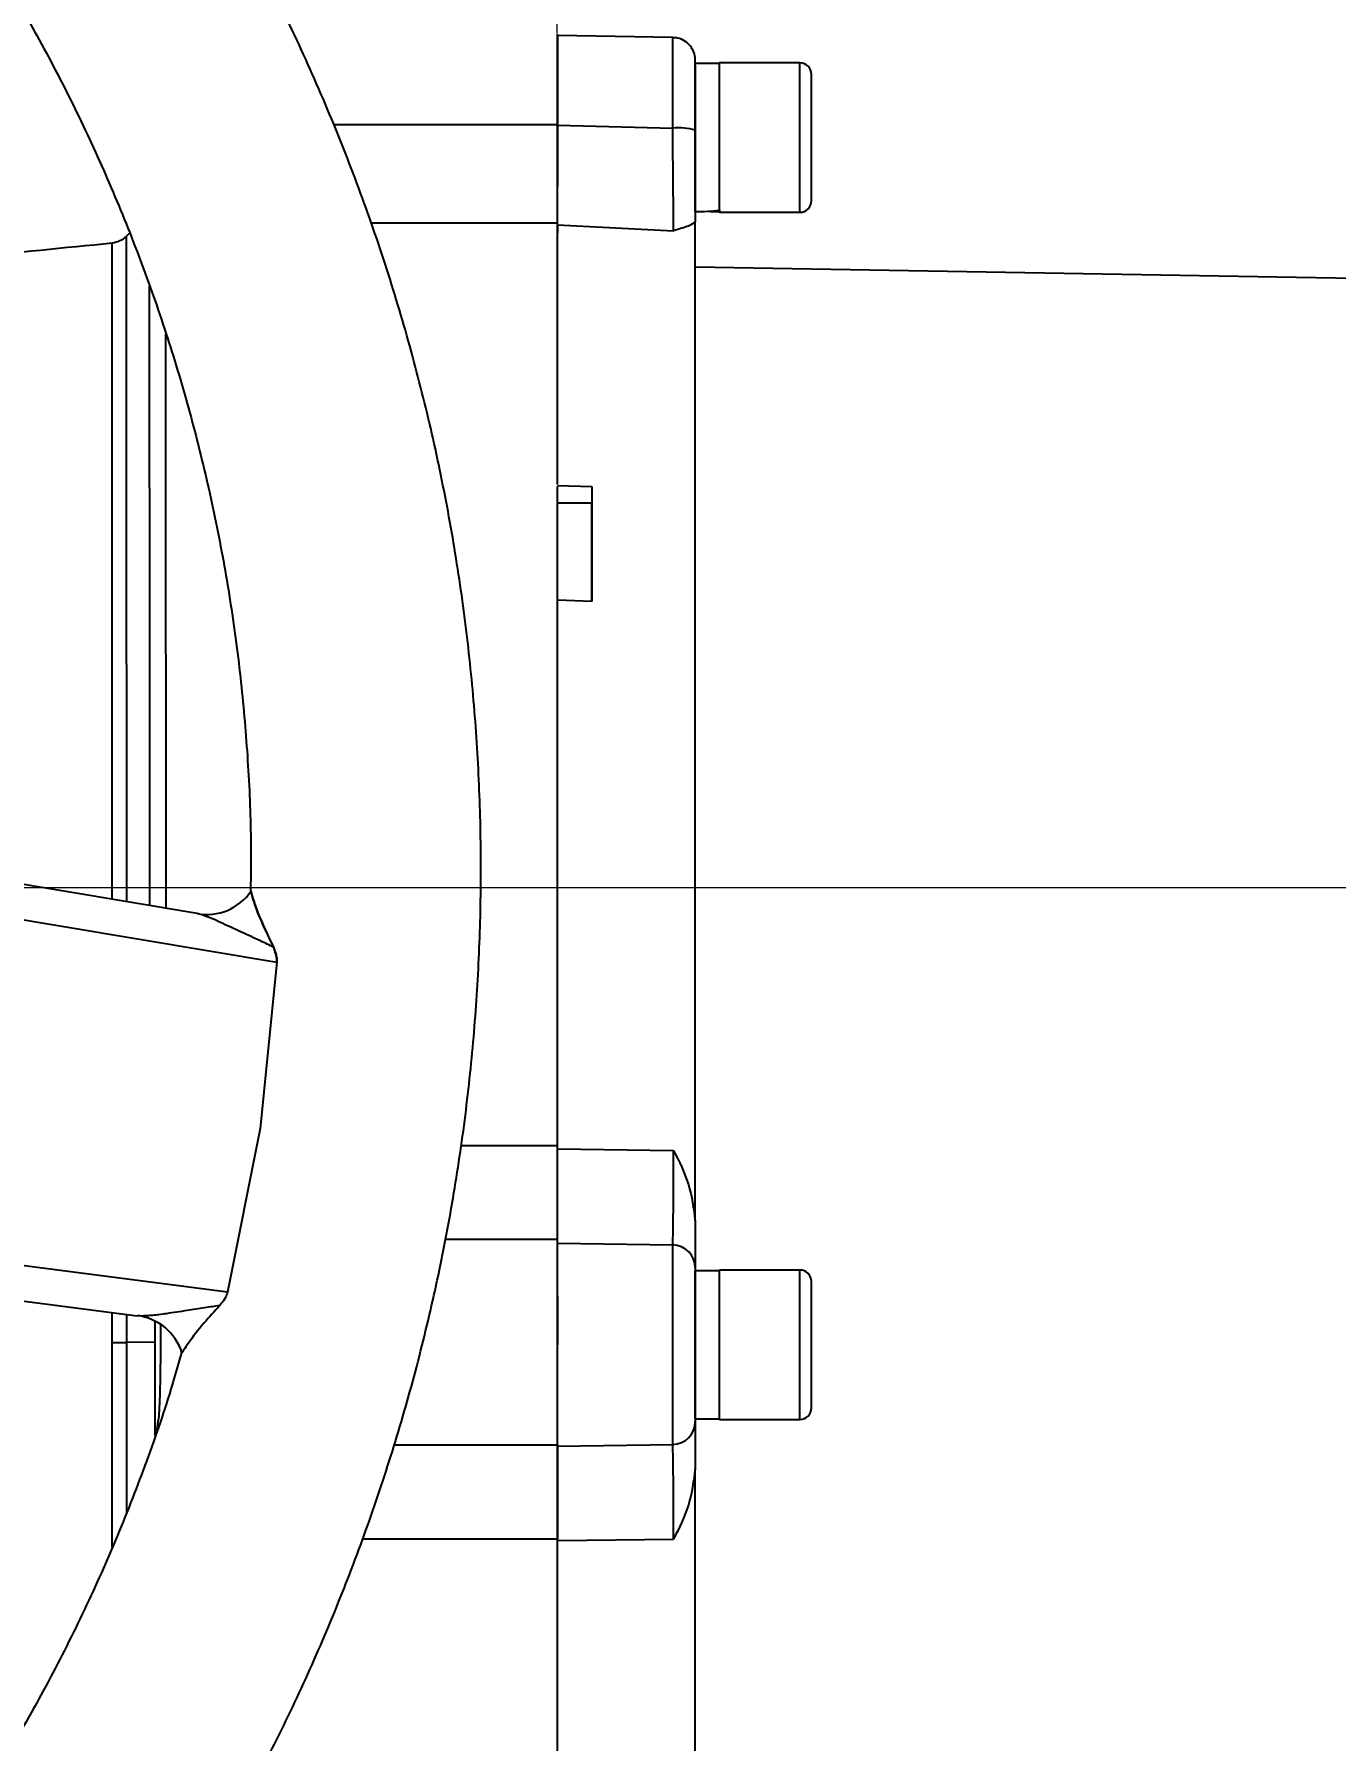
# Model space of a CAD drawing. Header units: millimetres. Extents: x 2016 to 4452, y 736 to 2459.
# Drawn here: x 3127.5 to 3240.8, y 1098.3 to 1246.8 of the extents above; entities that cross this region are included whole.
import ezdxf

# ---------------------------------------------------------------- set-up
doc = ezdxf.new("R2010")
doc.units = ezdxf.units.MM
doc.layers.add('AM_5', color=3, linetype='Continuous', lineweight=25)
doc.styles.add('SLDTEXTSTYLE1', font='txt.shx', dxfattribs={"width": 0.7, "bigfont": 'gbcbig.shx'})
doc.dimstyles.new('SLDDIMSTYLE12$0', dxfattribs={"dimtxt": 12, "dimasz": 10, "dimexe": 0, "dimexo": 0.0625, "dimgap": 0.875, "dimtad": 1, "dimdec": 1, "dimlfac": 1.8, "dimrnd": 1e-09, "dimzin": 12, "dimdsep": 46, "dimtxsty": 'SLDTEXTSTYLE1', "dimcen": 0.09, "dimdle": 8.16, "dimclrd": 3, "dimclre": 3, "dimadec": 0, "dimazin": 3, "dimtfac": 1, "dimtdec": 1, "dimtofl": 0, "dimtmove": 0, "dimatfit": 3, "dimfxl": 0, "dimfrac": 2, "dimtolj": 1, "dimlwd": 5, "dimlwe": 5, "dimarcsym": 0})
doc.dimstyles.new('SLDDIMSTYLE12$3', dxfattribs={"dimtxt": 12, "dimasz": 10, "dimexe": 0, "dimexo": 0.0625, "dimgap": 0.875, "dimtad": 1, "dimdec": 1, "dimlfac": 1.8, "dimrnd": 1e-09, "dimzin": 12, "dimdsep": 46, "dimtxsty": 'SLDTEXTSTYLE1', "dimcen": 0.09, "dimdle": 8.16, "dimclrd": 3, "dimclre": 3, "dimadec": 0, "dimazin": 3, "dimtfac": 1, "dimtdec": 1, "dimtofl": 0, "dimtmove": 0, "dimatfit": 3, "dimfxl": 0, "dimfrac": 2, "dimtolj": 1, "dimlwd": 5, "dimlwe": 5, "dimarcsym": 0})

# ---------------------------------------------------------------- blocks, each defined once
blk = doc.blocks.new('*D74')
at = {"layer": 'AM_5', "color": 3, "lineweight": 5, "transparency": 16777216}
blk.add_line((2995.83, 1173.04), (2995.83, 1356.14), dxfattribs=at)
at = {"layer": 'AM_5', "color": 3, "linetype": 'Continuous', "lineweight": 5, "transparency": 16777216}
for p, q in [((3005.83, 1356.14), (3163.07, 1356.14)), ((3173.07, 1246.84), (3173.07, 1356.14))]:
    blk.add_line(p, q, dxfattribs=at)
at = {"layer": 'AM_5', "color": 3, "transparency": 16777216}
for points in [[(3005.83, 1357.8), (3005.83, 1354.47), (2995.83, 1356.14)], [(3163.07, 1357.8), (3163.07, 1354.47), (3173.07, 1356.14)]]:
    blk.add_solid(points, dxfattribs=at)
at = {"layer": 'Defpoints', "color": 0, "transparency": 16777216}
for p in [(3173.07, 1356.14), (3173.07, 1246.77), (2995.83, 1172.98)]:
    blk.add_point(p, dxfattribs=at)
at = {"layer": 'AM_5', "color": 0, "transparency": 16777216, "insert": (3084.45, 1363.01), "char_height": 12, "attachment_point": 5, "style": 'SLDTEXTSTYLE1'}
blk.add_mtext('\\A1;178', dxfattribs=at)
blk = doc.blocks.new('*D75')
at = {"layer": 'AM_5', "color": 3, "lineweight": 5, "transparency": 16777216}
blk.add_line((3173.07, 1246.84), (3173.07, 1355.46), dxfattribs=at)
at = {"layer": 'AM_5', "color": 3, "linetype": 'Continuous', "lineweight": 5, "transparency": 16777216}
for p, q in [((3183.07, 1355.46), (3335.07, 1355.46)), ((3345.07, 1165.11), (3345.07, 1355.46))]:
    blk.add_line(p, q, dxfattribs=at)
at = {"layer": 'AM_5', "color": 3, "transparency": 16777216}
for points in [[(3183.07, 1357.12), (3183.07, 1353.79), (3173.07, 1355.46)], [(3335.07, 1357.12), (3335.07, 1353.79), (3345.07, 1355.46)]]:
    blk.add_solid(points, dxfattribs=at)
at = {"layer": 'Defpoints', "color": 0, "transparency": 16777216}
for p in [(3345.07, 1355.46), (3173.07, 1246.77), (3345.07, 1165.05)]:
    blk.add_point(p, dxfattribs=at)
at = {"layer": 'AM_5', "color": 0, "transparency": 16777216, "insert": (3259.07, 1362.33), "char_height": 12, "attachment_point": 5, "style": 'SLDTEXTSTYLE1'}
blk.add_mtext('\\A1;172', dxfattribs=at)
blk = doc.blocks.new('*D63')
at = {"layer": 'AM_5', "color": 3, "lineweight": 5, "transparency": 16777216}
blk.add_line((3289.05, 1289.98), (3320.29, 1289.98), dxfattribs=at)
at = {"layer": 'AM_5', "color": 3, "linetype": 'Continuous', "lineweight": 5, "transparency": 16777216}
for p, q in [((3320.29, 1279.98), (3320.29, 1182.54)), ((2995.91, 1172.54), (3320.29, 1172.54))]:
    blk.add_line(p, q, dxfattribs=at)
at = {"layer": 'AM_5', "color": 3, "transparency": 16777216}
for points in [[(3318.63, 1279.98), (3321.96, 1279.98), (3320.29, 1289.98)], [(3318.63, 1182.54), (3321.96, 1182.54), (3320.29, 1172.54)]]:
    blk.add_solid(points, dxfattribs=at)
at = {"layer": 'Defpoints', "color": 0, "transparency": 16777216}
for p in [(3288.98, 1289.98), (2995.85, 1172.54), (3320.29, 1172.54)]:
    blk.add_point(p, dxfattribs=at)
at = {"layer": 'AM_5', "color": 0, "transparency": 16777216, "insert": (3313.42, 1231.26), "char_height": 12, "attachment_point": 5, "rotation": 90, "style": 'SLDTEXTSTYLE1'}
blk.add_mtext('\\A1;115', dxfattribs=at)
blk = doc.blocks.new('*D69')
at = {"layer": 'AM_5', "color": 3, "linetype": 'Continuous', "lineweight": 5, "transparency": 16777216}
blk.add_line((3142.27, 1341.24), (3116.46, 1309.19), dxfattribs=at)
at = {"layer": 'AM_5', "color": 3, "lineweight": 5, "transparency": 16777216}
for p, q in [((3063.05, 1242.99), (3063.23, 1242.99)), ((3063.14, 1242.9), (3063.14, 1243.08))]:
    blk.add_line(p, q, dxfattribs=at)
at = {"layer": 'AM_5', "color": 3, "transparency": 16777216}
blk.add_solid([(3115.16, 1310.24), (3117.76, 1308.15), (3110.19, 1301.41)], dxfattribs=at)
at = {"layer": 'Defpoints', "color": 0, "transparency": 16777216}
for p in [(3110.19, 1301.41), (3016.1, 1184.58)]:
    blk.add_point(p, dxfattribs=at)
at = {"layer": 'AM_5', "color": 0, "transparency": 16777216, "insert": (3127.14, 1333.43), "char_height": 12, "attachment_point": 5, "rotation": 51.1543, "style": 'SLDTEXTSTYLE1'}
blk.add_mtext('\\A1;%%C420', dxfattribs=at)

msp = doc.modelspace()

# ---------------------------------------------------------------- linework, layer by layer
at = {"color": 7, "linetype": 'Continuous', "lineweight": 25}
for p, q in [((3183.11, 1246.488), (3173.075, 1246.663)), ((3187.175, 1244.213), (3185.075, 1244.213)), ((3194.175, 1244.273), (3187.175, 1244.273)), ((3153.598, 1238.908), (3173.075, 1238.908)), ((3173.075, 1238.844), (3183.11, 1238.594)), ((3185.075, 1231.448), (3185.075, 1233.605)), ((3185.075, 1233.433), (3185.075, 1231.333)), ((3187.175, 1231.273), (3194.175, 1231.273)), ((3135.862, 1229.475), (3135.548, 1229.161)), ((3173.075, 1230.317), (3156.852, 1230.317)), ((3173.075, 1230.193), (3173.075, 1229.458)), ((3173.075, 1230.193), (3183.179, 1229.676)), ((3314.601, 1224.253), (3185.075, 1226.513)), ((3173.075, 1207.522), (3176.075, 1207.411)), ((3176.075, 1207.411), (3176.075, 1205.987)), ((3176.075, 1205.987), (3173.075, 1205.987)), ((3176.075, 1197.416), (3173.075, 1197.527)), ((3141.733, 1170.271), (3116.294, 1174.543)), ((3115.014, 1171.66), (3148.666, 1166.047)), ((3146.373, 1172.219), (3146.373, 1172.217)), ((3146.409, 1172.217), (3146.409, 1172.216)), ((3148.666, 1166.047), (3147.206, 1151.593)), ((3147.205, 1151.591), (3144.378, 1137.338)), ((3147.206, 1151.593), (3147.205, 1151.591)), ((3164.676, 1150.105), (3173.075, 1150.105)), ((3173.075, 1149.801), (3183.18, 1149.682)), ((3144.378, 1137.338), (3110.546, 1141.74)), ((3173.075, 1141.93), (3163.312, 1141.93)), ((3173.075, 1141.599), (3183.11, 1141.45)), ((3187.175, 1139.213), (3185.075, 1139.213)), ((3194.175, 1139.273), (3187.175, 1139.273)), ((3187.175, 1139.273), (3187.175, 1139.213)), ((3110.925, 1138.598), (3136.509, 1135.298)), ((3134.347, 1132.978), (3134.347, 1135.577)), ((3135.571, 1135.419), (3135.571, 1132.979)), ((3138.075, 1132.984), (3138.075, 1134.783)), ((3138.075, 1132.984), (3138.075, 1134.783)), ((3138.075, 1132.984), (3135.571, 1132.979)), ((3138.075, 1124.875), (3138.075, 1132.984)), ((3173.075, 1128.523), (3173.075, 1128.773)), ((3185.075, 1126.333), (3187.175, 1126.333)), ((3187.175, 1126.273), (3194.175, 1126.273)), ((3158.864, 1124.069), (3173.075, 1124.069)), ((3173.075, 1123.947), (3183.11, 1124.096)), ((3173.075, 1115.858), (3156.096, 1115.858)), ((3173.075, 1115.745), (3183.18, 1115.864))]:
    msp.add_line(p, q, dxfattribs=at)
at = {"color": 7, "linetype": 'Continuous', "lineweight": 25, "flags": 128}
for points in [[(3183.11, 1238.594), (3183.11, 1240.392), (3183.11, 1242.074), (3183.11, 1243.566), (3183.11, 1244.801), (3183.11, 1245.724), (3183.11, 1246.295), (3183.11, 1246.488)], [(3185.075, 1231.333), (3185.075, 1231.509), (3185.075, 1232.027), (3185.075, 1232.86), (3185.075, 1233.961), (3185.075, 1235.271), (3185.075, 1236.718), (3185.075, 1238.222), (3185.075, 1239.702), (3185.075, 1241.076), (3185.075, 1242.269), (3185.075, 1243.217), (3185.075, 1243.867), (3185.075, 1244.184), (3185.075, 1244.213)], [(3187.175, 1231.448), (3187.175, 1231.371), (3187.175, 1231.284), (3187.175, 1231.546), (3187.175, 1232.143), (3187.175, 1233.045), (3187.175, 1234.201), (3187.175, 1235.549), (3187.175, 1237.018), (3187.175, 1238.527), (3187.175, 1239.996), (3187.175, 1241.344), (3187.175, 1242.5), (3187.175, 1243.402), (3187.175, 1243.999), (3187.175, 1244.262), (3187.175, 1244.213)], [(3187.175, 1231.448), (3187.175, 1231.902), (3187.175, 1232.678), (3187.175, 1233.732), (3187.175, 1235.007), (3187.175, 1236.433), (3187.175, 1237.933), (3187.175, 1239.423), (3187.175, 1240.824), (3187.175, 1242.058), (3187.175, 1243.057), (3187.175, 1243.767), (3187.175, 1244.15), (3187.175, 1244.213)], [(3194.175, 1231.273), (3194.175, 1231.284), (3194.175, 1231.546), (3194.175, 1232.143), (3194.175, 1233.045), (3194.175, 1234.201), (3194.175, 1235.549), (3194.175, 1237.018), (3194.175, 1238.527), (3194.175, 1239.996), (3194.175, 1241.344), (3194.175, 1242.5), (3194.175, 1243.402), (3194.175, 1243.999), (3194.175, 1244.262), (3194.175, 1244.273)], [(3185.075, 1238.406), (3185.075, 1238.393), (3185.075, 1237.157), (3185.075, 1235.972), (3185.075, 1234.932), (3185.075, 1234.122), (3185.075, 1233.609), (3185.075, 1233.433)], [(3185.075, 1233.773), (3185.075, 1233.732), (3185.075, 1232.678), (3185.075, 1231.902), (3185.075, 1231.448)], [(3183.11, 1124.096), (3183.11, 1124.461), (3183.11, 1125.193), (3183.11, 1126.262), (3183.11, 1127.619), (3183.11, 1129.204), (3183.11, 1130.948), (3183.11, 1132.773), (3183.11, 1134.598), (3183.11, 1136.342), (3183.11, 1137.927), (3183.11, 1139.284), (3183.11, 1140.353), (3183.11, 1141.085), (3183.11, 1141.45)], [(3185.075, 1126.333), (3185.075, 1126.348), (3185.075, 1126.628), (3185.075, 1127.244), (3185.075, 1128.163), (3185.075, 1129.333), (3185.075, 1130.691), (3185.075, 1132.164), (3185.075, 1133.669), (3185.075, 1135.126), (3185.075, 1136.454), (3185.075, 1137.58), (3185.075, 1138.444), (3185.075, 1138.997), (3185.075, 1139.211), (3185.075, 1139.213)], [(3187.175, 1126.333), (3187.175, 1126.317), (3187.175, 1126.317), (3187.175, 1126.665), (3187.175, 1127.342), (3187.175, 1128.312), (3187.175, 1129.523), (3187.175, 1130.908), (3187.175, 1132.395), (3187.175, 1133.901), (3187.175, 1135.347), (3187.175, 1136.654), (3187.175, 1137.752), (3187.175, 1138.581), (3187.175, 1139.097), (3187.175, 1139.273), (3187.175, 1139.273)], [(3194.175, 1126.273), (3194.175, 1126.317), (3194.175, 1126.665), (3194.175, 1127.342), (3194.175, 1128.312), (3194.175, 1129.523), (3194.175, 1130.908), (3194.175, 1132.395), (3194.175, 1133.901), (3194.175, 1135.347), (3194.175, 1136.654), (3194.175, 1137.752), (3194.175, 1138.581), (3194.175, 1139.097), (3194.175, 1139.273)], [(3187.175, 1126.436), (3187.175, 1126.548), (3187.175, 1127.101), (3187.175, 1127.965), (3187.175, 1129.092), (3187.175, 1130.419), (3187.175, 1131.876), (3187.175, 1133.381), (3187.175, 1134.854), (3187.175, 1136.212), (3187.175, 1137.383), (3187.175, 1138.301), (3187.175, 1138.565)]]:
    msp.add_lwpolyline(points, dxfattribs=at)
at = {"color": 7, "linetype": 'Continuous', "lineweight": 25}
for centre, radius, start, end in [((3194.175, 1243.273), 1, 360, 90), ((3183.591, 1233.265), 5.35, 73.89602, 95.15846), ((3194.175, 1232.273), 1, 270, 360), ((3142.564, 1174.864), 4.669, 259.74027, 325.43734), ((3183.08, 1139.454), 1.995, 0.12481, 89.13021), ((3194.175, 1138.273), 1, 360, 90), ((3135.962, 1130.662), 4.668, 17.58427, 83.2716), ((3134.288, 1797.032), 664.054, 270.005021, 270.110676), ((3194.175, 1127.273), 1, 270, 360), ((3183.08, 1126.092), 1.995, 270.86979, 359.87519)]:
    msp.add_arc(centre, radius, start, end, dxfattribs=at)
for centre, major_axis, ratio, start_param, end_param in [((3185.075, 1237.773), (11.154, 0), 0.5773485, 4.712389, 4.9017857), ((3187.175, 1237.773), (11.154, 0), 0.5773485, 4.6181166, 4.712389), ((3138.075, 1132.773), (0, 98.916), 0.0000054, 4.6323855, 4.7145267)]:
    msp.add_ellipse(centre, major_axis=major_axis, ratio=ratio, start_param=start_param, end_param=end_param, dxfattribs=at)
for points, knots in [([(2995.642, 1003.807), (2998.202, 1003.832), (3001.783, 1003.867), (3007.052, 1004.146), (3011.516, 1004.481), (3016.832, 1005.047), (3022.401, 1005.82), (3028.215, 1006.83), (3034.186, 1008.086), (3040.262, 1009.597), (3046.4, 1011.368), (3052.565, 1013.402), (3058.729, 1015.701), (3064.866, 1018.267), (3070.954, 1021.097), (3076.973, 1024.191), (3082.906, 1027.545), (3088.735, 1031.158), (3094.445, 1035.023), (3100.021, 1039.137), (3105.448, 1043.494), (3110.714, 1048.089), (3115.805, 1052.913), (3120.71, 1057.961), (3125.417, 1063.224), (3129.914, 1068.694), (3134.193, 1074.362), (3138.241, 1080.219), (3142.051, 1086.256), (3145.613, 1092.462), (3148.918, 1098.826), (3151.959, 1105.339), (3154.728, 1111.988), (3157.218, 1118.762), (3159.424, 1125.65), (3161.338, 1132.639), (3162.957, 1139.717), (3164.275, 1146.87), (3165.288, 1154.087), (3165.992, 1161.354), (3166.385, 1168.659), (3166.464, 1175.986), (3166.227, 1183.325), (3165.673, 1190.659), (3164.8, 1197.977), (3163.61, 1205.264), (3162.102, 1212.507), (3160.277, 1219.691), (3158.136, 1226.804), (3155.683, 1233.831), (3152.918, 1240.76), (3149.845, 1247.576), (3146.468, 1254.267), (3142.79, 1260.819), (3138.817, 1267.219), (3134.552, 1273.454), (3130.001, 1279.512), (3125.169, 1285.381), (3120.061, 1291.047), (3114.685, 1296.5), (3109.238, 1301.547), (3103.765, 1306.199), (3098.307, 1310.469), (3092.682, 1314.511), (3086.9, 1318.32), (3080.973, 1321.888), (3074.91, 1325.21), (3068.724, 1328.28), (3062.428, 1331.094), (3056.034, 1333.645), (3049.559, 1335.932), (3043.021, 1337.948), (3036.446, 1339.69), (3029.874, 1341.155), (3023.38, 1342.337), (3017.09, 1343.234), (3011.567, 1343.817), (3006.684, 1344.185), (3001.86, 1344.425), (2995.885, 1344.542), (2990.368, 1344.431), (2985.099, 1344.16), (2980.635, 1343.822), (2975.319, 1343.257), (2969.75, 1342.484), (2963.936, 1341.474), (2957.965, 1340.218), (2951.889, 1338.707), (2945.751, 1336.936), (2939.586, 1334.902), (2933.422, 1332.603), (2927.285, 1330.037), (2921.197, 1327.207), (2915.178, 1324.113), (2909.245, 1320.759), (2903.416, 1317.146), (2897.706, 1313.281), (2892.131, 1309.167), (2886.703, 1304.81), (2881.438, 1300.215), (2876.346, 1295.391), (2871.441, 1290.343), (2866.735, 1285.08), (2862.237, 1279.61), (2857.959, 1273.942), (2853.91, 1268.085), (2850.1, 1262.048), (2846.538, 1255.842), (2843.234, 1249.478), (2840.191, 1242.966), (2837.429, 1236.314), (2835.092, 1230.032), (2833.813, 1225.927), (2833.25, 1224.118)], [0, 0, 0, 0, 0.01020738, 0.01427401, 0.02103699, 0.02805607, 0.03558666, 0.0434511, 0.05157826, 0.05991132, 0.06840986, 0.07704394, 0.08579098, 0.09463359, 0.10355821, 0.11255405, 0.12161242, 0.13072624, 0.1398897, 0.14909794, 0.15834689, 0.16763314, 0.17695375, 0.18630622, 0.19568842, 0.20509849, 0.21453484, 0.22399606, 0.23348097, 0.24298851, 0.25251779, 0.26206801, 0.27163852, 0.28122873, 0.29083816, 0.30046642, 0.31011319, 0.31977821, 0.32946132, 0.33916239, 0.34888138, 0.35861831, 0.36837328, 0.37814642, 0.38793798, 0.39774825, 0.40757761, 0.41742653, 0.42729557, 0.4371854, 0.4470968, 0.45703069, 0.46698816, 0.47697044, 0.48697902, 0.49701559, 0.50708218, 0.51718117, 0.52731537, 0.53748817, 0.54770366, 0.5569145, 0.56612256, 0.57532659, 0.5845258, 0.59371913, 0.60290519, 0.61208206, 0.62124705, 0.63039624, 0.63952364, 0.64861966, 0.65766788, 0.66663751, 0.67546331, 0.68397889, 0.69196332, 0.69760555, 0.70350123, 0.71121989, 0.72142727, 0.72549391, 0.73225688, 0.73927596, 0.74680655, 0.754671, 0.76279816, 0.77113122, 0.77962976, 0.78826384, 0.79701087, 0.80585349, 0.81477811, 0.82377394, 0.83283231, 0.84194614, 0.85110959, 0.86031783, 0.86956679, 0.87885303, 0.88817364, 0.89752611, 0.90690831, 0.91631839, 0.92575473, 0.93521596, 0.94470086, 0.95420841, 0.96373768, 0.97328791, 0.98285841, 0.99244862, 1, 1, 1, 1]), ([(2996.458, 1324.497), (2998.859, 1324.459), (3002.217, 1324.407), (3007.16, 1324.103), (3011.35, 1323.746), (3016.337, 1323.155), (3021.558, 1322.355), (3027.004, 1321.318), (3032.592, 1320.034), (3038.271, 1318.495), (3043.999, 1316.697), (3049.743, 1314.637), (3055.473, 1312.313), (3061.165, 1309.725), (3066.797, 1306.875), (3072.349, 1303.765), (3077.802, 1300.399), (3083.139, 1296.779), (3088.345, 1292.913), (3093.404, 1288.804), (3098.302, 1284.46), (3103.025, 1279.887), (3107.561, 1275.094), (3111.897, 1270.088), (3116.022, 1264.879), (3119.924, 1259.475), (3123.593, 1253.888), (3127.02, 1248.127), (3130.194, 1242.203), (3133.108, 1236.128), (3135.752, 1229.913), (3138.121, 1223.571), (3140.205, 1217.114), (3142, 1210.555), (3143.5, 1203.906), (3144.698, 1197.183), (3145.595, 1190.397), (3146.171, 1183.563), (3146.445, 1177.496), (3146.393, 1173.713), (3146.373, 1172.219)], [0, 0, 0, 0, 0.0302952, 0.0423856, 0.0624901, 0.08336, 0.1057536, 0.1291426, 0.1533151, 0.1781023, 0.2033838, 0.2290707, 0.2550958, 0.2814075, 0.3079654, 0.3347376, 0.3616982, 0.3888263, 0.4161047, 0.4435189, 0.4710571, 0.4987089, 0.526466, 0.5543209, 0.5822674, 0.6103001, 0.6384144, 0.6666062, 0.6948723, 0.7232096, 0.7516156, 0.7800883, 0.8086258, 0.8372268, 0.86589, 0.8946146, 0.9234, 0.9522458, 0.9811519, 1, 1, 1, 1]), ([(3173.075, 1238.908), (3173.075, 1239.971), (3173.075, 1242.097), (3173.075, 1244.665), (3173.075, 1246.434), (3173.075, 1246.658), (3173.075, 1246.769)], [0, 0, 0, 0, 0.2503661, 0.5007322, 0.7510982, 1, 1, 1, 1]), ([(3173.075, 1246.663), (3173.075, 1246.552), (3173.075, 1246.33), (3173.075, 1244.53), (3173.075, 1242.883), (3173.075, 1241.816), (3173.075, 1241.773)], [0, 0, 0, 0, 0.3286314, 0.6572627, 0.9858941, 1, 1, 1, 1]), ([(3185.075, 1244.072), (3185.075, 1244.128), (3185.075, 1244.378), (3185.075, 1244.466), (3185.075, 1244.488), (3185.075, 1244.491), (3185.075, 1244.497), (3185.075, 1244.504), (3185.074, 1244.527), (3185.068, 1244.767), (3184.98, 1245.198), (3184.665, 1245.755), (3184.186, 1246.191), (3183.635, 1246.459), (3183.259, 1246.457), (3183.116, 1246.456)], [0, 0, 0, 0, 0.0799652, 0.3519428, 0.420096, 0.4244444, 0.4252673, 0.4262442, 0.4288884, 0.4379541, 0.5614142, 0.669529, 0.7910614, 0.920557, 1, 1, 1, 1]), ([(3185.075, 1244.072), (3185.075, 1244.061), (3185.075, 1243.908), (3185.075, 1242.794), (3185.075, 1240.863), (3185.075, 1239.224), (3185.075, 1238.405)], [0, 0, 0, 0, 0.0255227, 0.3503484, 0.6751742, 1, 1, 1, 1]), ([(3195.175, 1237.773), (3195.175, 1238.464), (3195.175, 1239.529), (3195.175, 1240.809), (3195.175, 1241.69), (3195.175, 1242.4), (3195.175, 1243.086), (3195.175, 1243.199), (3195.175, 1243.273)], [0, 0, 0, 0, 0.2394568, 0.3683607, 0.5, 0.6316393, 0.7605432, 1, 1, 1, 1]), ([(3173.075, 1230.193), (3173.075, 1230.474), (3173.075, 1231.035), (3173.075, 1233.054), (3173.075, 1235.703), (3173.075, 1237.796), (3173.075, 1238.844)], [0, 0, 0, 0, 0.2500466, 0.4994486, 0.7493959, 1, 1, 1, 1]), ([(3183.179, 1229.676), (3183.179, 1229.951), (3183.178, 1230.321), (3183.172, 1231.276), (3183.168, 1231.955), (3183.163, 1232.77), (3183.153, 1233.788), (3183.14, 1235.1), (3183.127, 1236.729), (3183.115, 1237.953), (3183.11, 1238.594)], [0, 0, 0, 0, 0.2442896, 0.3290361, 0.4144899, 0.500125, 0.5979924, 0.7157703, 0.8510724, 1, 1, 1, 1]), ([(3185.075, 1238.405), (3185.075, 1237.646), (3185.075, 1236.131), (3185.075, 1234.002), (3185.075, 1232.045), (3185.075, 1230.981), (3185.075, 1230.447)], [0, 0, 0, 0, 0.2507669, 0.5000113, 0.749245, 1, 1, 1, 1]), ([(3173.075, 1237.773), (3173.075, 1237.217), (3173.075, 1236.105), (3173.075, 1234.686), (3173.075, 1233.757), (3173.075, 1233.395), (3173.075, 1233.658), (3173.075, 1233.773)], [0, 0, 0, 0, 0.2095815, 0.4191631, 0.6287446, 0.8383262, 1, 1, 1, 1]), ([(3195.175, 1232.273), (3195.175, 1232.346), (3195.175, 1232.459), (3195.175, 1233.145), (3195.175, 1233.855), (3195.175, 1234.736), (3195.175, 1236.016), (3195.175, 1237.081), (3195.175, 1237.773)], [0, 0, 0, 0, 0.2394568, 0.3683607, 0.5, 0.6316393, 0.7605432, 1, 1, 1, 1]), ([(3135.562, 1229.101), (3135.562, 1229.124), (3135.562, 1229.266), (3135.563, 1228.607), (3135.564, 1227.065), (3135.565, 1224.486), (3135.565, 1220.983), (3135.566, 1216.548), (3135.567, 1211.217), (3135.568, 1205.031), (3135.569, 1198.038), (3135.569, 1190.311), (3135.57, 1181.875), (3135.57, 1175.485), (3135.57, 1171.82), (3135.57, 1171.305)], [0, 0, 0, 0, 0.016394, 0.101859, 0.1878451, 0.2743525, 0.3613811, 0.4489308, 0.5370018, 0.6255939, 0.7147072, 0.8043418, 0.8944974, 0.9851743, 1, 1, 1, 1]), ([(3173.075, 1207.604), (3173.075, 1208.301), (3173.075, 1211.272), (3173.075, 1215.723), (3173.075, 1220.865), (3173.075, 1225.018), (3173.075, 1228.301), (3173.075, 1229.645), (3173.075, 1230.317)], [0, 0, 0, 0, 0.0577205, 0.2461764, 0.4346323, 0.6230882, 0.8115441, 1, 1, 1, 1]), ([(3173.075, 1222.255), (3173.075, 1223.404), (3173.075, 1225.753), (3173.075, 1228.42), (3173.075, 1229.602), (3173.075, 1230.193)], [0, 0, 0, 0, 0.3234517, 0.6617258, 1, 1, 1, 1]), ([(3185.075, 1230.447), (3184.929, 1230.327), (3184.636, 1230.085), (3183.667, 1229.813), (3183.179, 1229.676)], [0, 0, 0, 0, 0.4975573, 1, 1, 1, 1]), ([(3134.337, 1228.579), (3130.182, 1228.175), (3122.813, 1227.46), (3115.471, 1226.503), (3112.268, 1226.085)], [0, 0, 0, 0, 0.5637924, 1, 1, 1, 1]), ([(3135.569, 1229.181), (3135.388, 1229.029), (3135.026, 1228.724), (3134.561, 1228.638), (3134.328, 1228.596)], [0, 0, 0, 0, 0.5000001, 1, 1, 1, 1]), ([(3134.346, 1171.511), (3134.346, 1173.457), (3134.345, 1178.327), (3134.345, 1183.68), (3134.345, 1187.85), (3134.345, 1190.095), (3134.344, 1192.301), (3134.344, 1194.465), (3134.344, 1196.583), (3134.344, 1198.655), (3134.343, 1201.62), (3134.343, 1205.51), (3134.342, 1210.213), (3134.341, 1214.831), (3134.34, 1218.635), (3134.34, 1221.657), (3134.339, 1223.984), (3134.338, 1225.94), (3134.338, 1227.426), (3134.337, 1228.412), (3134.337, 1228.529), (3134.336, 1228.588)], [0, 0, 0, 0, 0.0577112, 0.1444095, 0.1693942, 0.1944696, 0.2196359, 0.2448929, 0.2702408, 0.2956794, 0.3212087, 0.3825805, 0.4507211, 0.5256294, 0.607304, 0.6655257, 0.7267557, 0.7909939, 0.8582398, 0.9284932, 1, 1, 1, 1]), ([(3137.612, 1170.963), (3137.611, 1172.706), (3137.611, 1176.876), (3137.609, 1183.195), (3137.608, 1189.692), (3137.606, 1194.208), (3137.605, 1196.938), (3137.604, 1198.223), (3137.604, 1199.447), (3137.603, 1200.611), (3137.603, 1201.718), (3137.601, 1204.837), (3137.598, 1209.694), (3137.594, 1215.671), (3137.596, 1220.332), (3137.586, 1223.322), (3137.586, 1224.531), (3137.586, 1224.858)], [0, 0, 0, 0, 0.0708686, 0.1695597, 0.2704087, 0.3610308, 0.383079, 0.4044252, 0.4250694, 0.4450117, 0.4642519, 0.4827902, 0.6102084, 0.7376719, 0.865182, 0.9635673, 1, 1, 1, 1]), ([(3139.026, 1170.725), (3139.026, 1171.952), (3139.025, 1176.033), (3139.024, 1182.717), (3139.021, 1190.767), (3139.019, 1198.52), (3139.016, 1205.87), (3139.012, 1212.605), (3139.009, 1217.546), (3139.007, 1219.931), (3139.007, 1220.661)], [0, 0, 0, 0, 0.0570997, 0.1899714, 0.32791, 0.4709149, 0.6189859, 0.7721223, 0.9303237, 1, 1, 1, 1]), ([(3173.075, 1150.105), (3173.075, 1153.399), (3173.075, 1159.988), (3173.075, 1169.54), (3173.075, 1178.722), (3173.075, 1187.431), (3173.075, 1195.544), (3173.075, 1202.281), (3173.075, 1205.96), (3173.075, 1207.435)], [0, 0, 0, 0, 0.149957, 0.2999139, 0.4498709, 0.5998278, 0.7497848, 0.8997417, 1, 1, 1, 1]), ([(3176.075, 1197.416), (3176.075, 1198.687), (3176.075, 1201.71), (3176.075, 1204.418), (3176.075, 1205.987)], [0, 0, 0, 0, 0.4203629, 1, 1, 1, 1]), ([(3146.409, 1172.217), (3146.417, 1172.182), (3146.435, 1172.104), (3146.621, 1171.453), (3147.139, 1169.939), (3147.881, 1168.382), (3148.378, 1167.341)], [0, 0, 0, 0, 0.1105283, 0.2490059, 0.4974103, 1, 1, 1, 1]), ([(3148.401, 1167.34), (3147.894, 1168.382), (3147.136, 1169.939), (3146.629, 1171.43), (3146.439, 1172.086), (3146.419, 1172.173), (3146.409, 1172.217)], [0, 0, 0, 0, 0.5024672, 0.7509757, 0.8756525, 1, 1, 1, 1]), ([(3148.401, 1167.339), (3148.013, 1167.529), (3147.086, 1167.983), (3145.639, 1168.621), (3144.073, 1169.355), (3142.689, 1170.014), (3142.012, 1170.196), (3141.733, 1170.271)], [0, 0, 0, 0, 0.1543805, 0.3689656, 0.5771659, 0.8257398, 1, 1, 1, 1]), ([(3148.378, 1167.341), (3148.388, 1167.312), (3148.452, 1167.122), (3148.567, 1166.83), (3148.664, 1166.418), (3148.666, 1166.167), (3148.666, 1166.047)], [0, 0, 0, 0, 0.0709429, 0.4685237, 0.7475032, 1, 1, 1, 1]), ([(3148.666, 1166.047), (3148.666, 1166.166), (3148.665, 1166.417), (3148.555, 1166.859), (3148.46, 1167.155), (3148.401, 1167.339)], [0, 0, 0, 0, 0.2505518, 0.5313012, 1, 1, 1, 1]), ([(3173.075, 1141.599), (3173.075, 1141.825), (3173.075, 1142.277), (3173.075, 1144.156), (3173.075, 1146.701), (3173.075, 1148.767), (3173.075, 1149.801)], [0, 0, 0, 0, 0.2500652, 0.4994456, 0.7493864, 1, 1, 1, 1]), ([(3183.11, 1141.45), (3183.116, 1141.546), (3183.127, 1141.731), (3183.139, 1142.332), (3183.15, 1142.948), (3183.157, 1143.49), (3183.169, 1144.585), (3183.177, 1146.543), (3183.179, 1148.65), (3183.18, 1149.682)], [0, 0, 0, 0, 0.1490589, 0.284486, 0.365253, 0.4374072, 0.5004523, 0.7554674, 1, 1, 1, 1]), ([(3183.18, 1149.682), (3183.667, 1148.71), (3184.637, 1146.777), (3184.93, 1144.63), (3185.075, 1143.562)], [0, 0, 0, 0, 0.50244267, 1, 1, 1, 1]), ([(3185.075, 1143.562), (3185.075, 1143.01), (3185.075, 1141.908), (3185.075, 1140.689), (3185.075, 1139.802), (3185.075, 1139.573), (3185.075, 1139.459)], [0, 0, 0, 0, 0.250755, 0.4999887, 0.7492331, 1, 1, 1, 1]), ([(3173.075, 1128.601), (3173.075, 1129.001), (3173.075, 1130.305), (3173.075, 1133.037), (3173.075, 1136.268), (3173.075, 1139.087), (3173.075, 1141.192), (3173.075, 1141.684), (3173.075, 1141.93)], [0, 0, 0, 0, 0.08145643, 0.26516514, 0.44887386, 0.63258257, 0.81629129, 1, 1, 1, 1]), ([(3144.378, 1137.338), (3144.325, 1137.182), (3144.196, 1136.803), (3143.922, 1136.442), (3143.74, 1136.24), (3143.693, 1136.188)], [0, 0, 0, 0, 0.3410071, 0.8286347, 1, 1, 1, 1]), ([(3195.175, 1127.273), (3195.175, 1127.346), (3195.175, 1127.459), (3195.175, 1128.145), (3195.175, 1128.855), (3195.175, 1129.736), (3195.175, 1131.016), (3195.175, 1132.773), (3195.175, 1134.529), (3195.175, 1135.809), (3195.175, 1136.69), (3195.175, 1137.4), (3195.175, 1138.086), (3195.175, 1138.199), (3195.175, 1138.273)], [0, 0, 0, 0, 0.1197284, 0.1841803, 0.25, 0.3158197, 0.3802716, 0.5, 0.6197284, 0.6841803, 0.75, 0.8158197, 0.8802716, 1, 1, 1, 1]), ([(3143.693, 1136.188), (3143.249, 1136.118), (3142.285, 1135.965), (3140.722, 1135.725), (3139.408, 1135.518), (3138.429, 1135.388), (3137.865, 1135.325), (3137.338, 1135.282), (3136.863, 1135.261), (3136.617, 1135.287), (3136.509, 1135.298)], [0, 0, 0, 0, 0.1610959, 0.3500594, 0.5867226, 0.6799971, 0.7629362, 0.835774, 0.9281692, 1, 1, 1, 1]), ([(3143.693, 1136.188), (3143.229, 1135.678), (3142.178, 1134.522), (3141.127, 1133.165), (3140.567, 1132.335), (3140.424, 1132.092), (3140.411, 1132.069), (3140.412, 1132.072), (3140.412, 1132.072)], [0, 0, 0, 0, 0.296932, 0.6736495, 0.8400755, 0.9606673, 0.9947876, 1, 1, 1, 1]), ([(3173.075, 1136.773), (3173.075, 1136.887), (3173.075, 1137.151), (3173.075, 1136.789), (3173.075, 1135.86), (3173.075, 1134.441), (3173.075, 1133.329), (3173.075, 1132.773)], [0, 0, 0, 0, 0.1621533, 0.371615, 0.5810766, 0.7905383, 1, 1, 1, 1]), ([(3138.528, 1134.495), (3138.532, 1133.943), (3138.541, 1132.549), (3138.521, 1130.189), (3138.472, 1128.098), (3138.402, 1126.591), (3138.35, 1126.243), (3138.322, 1126.054)], [0, 0, 0, 0, 0.1446681, 0.3655212, 0.6066409, 0.7853277, 1, 1, 1, 1]), ([(3134.346, 1115.155), (3134.346, 1118.103), (3134.347, 1124.005), (3134.347, 1129.985), (3134.347, 1132.978)], [0, 0, 0, 0, 0.4994879, 1, 1, 1, 1]), ([(3135.571, 1132.979), (3135.571, 1129.821), (3135.571, 1124.855), (3135.571, 1119.958), (3135.571, 1118.176)], [0, 0, 0, 0, 0.6359822, 1, 1, 1, 1]), ([(3140.372, 1132.08), (3140.071, 1131.018), (3139.135, 1127.713), (3137.228, 1122.262), (3134.67, 1115.734), (3131.785, 1109.322), (3128.6, 1103.034), (3125.112, 1096.886), (3121.327, 1090.89), (3117.251, 1085.061), (3112.888, 1079.412), (3108.244, 1073.956), (3103.325, 1068.707), (3098.316, 1063.851), (3093.261, 1059.379), (3088.203, 1055.281), (3082.974, 1051.407), (3077.587, 1047.765), (3072.051, 1044.362), (3066.378, 1041.204), (3060.581, 1038.297), (3054.673, 1035.646), (3048.67, 1033.257), (3042.587, 1031.134), (3036.448, 1029.282), (3030.281, 1027.704), (3024.136, 1026.405), (3018.128, 1025.393), (3012.561, 1024.682), (3007.715, 1024.236), (3003.245, 1023.959), (2999.34, 1023.821), (2996.741, 1023.811), (2995.693, 1023.807)], [0, 0, 0, 0, 0.0170783, 0.0531439, 0.089298, 0.1255445, 0.1618882, 0.1983346, 0.2348901, 0.2715626, 0.3083611, 0.3452967, 0.3823824, 0.4196345, 0.4532144, 0.4867833, 0.5203362, 0.5538698, 0.5873798, 0.6208602, 0.654303, 0.6876965, 0.7210233, 0.7542563, 0.7873511, 0.8202281, 0.8527303, 0.8844984, 0.9144909, 0.939551, 0.9597807, 0.9837802, 1, 1, 1, 1]), ([(3138.322, 1126.054), (3138.304, 1125.97), (3138.269, 1125.811), (3138.236, 1125.464), (3138.22, 1125.3)], [0, 0, 0, 0, 0.5255504, 1, 1, 1, 1]), ([(3185.075, 1126.087), (3185.075, 1125.973), (3185.075, 1125.744), (3185.075, 1124.857), (3185.075, 1123.638), (3185.075, 1122.536), (3185.075, 1121.984)], [0, 0, 0, 0, 0.2507669, 0.5000113, 0.749245, 1, 1, 1, 1]), ([(3173.075, 1115.745), (3173.075, 1116.777), (3173.075, 1118.839), (3173.075, 1121.383), (3173.075, 1123.265), (3173.075, 1123.72), (3173.075, 1123.947)], [0, 0, 0, 0, 0.2500466, 0.4994486, 0.7493959, 1, 1, 1, 1]), ([(3183.18, 1115.864), (3183.179, 1116.898), (3183.178, 1118.291), (3183.173, 1119.825), (3183.169, 1120.706), (3183.163, 1121.545), (3183.153, 1122.371), (3183.141, 1123.153), (3183.127, 1123.815), (3183.116, 1124), (3183.11, 1124.096)], [0, 0, 0, 0, 0.24428957, 0.32903605, 0.41448985, 0.50012501, 0.59799237, 0.71577027, 0.85107242, 1, 1, 1, 1]), ([(3185.075, 1121.984), (3184.93, 1120.916), (3184.637, 1118.769), (3183.667, 1116.836), (3183.18, 1115.864)], [0, 0, 0, 0, 0.4975573, 1, 1, 1, 1])]:
    msp.add_open_spline(points, degree=3, knots=knots, dxfattribs=at)
for points in [[(3173.075, 1238.844), (3173.075, 1239.897), (3173.075, 1242.005), (3173.075, 1244.559), (3173.075, 1246.323), (3173.075, 1246.55), (3173.075, 1246.663)], [(3173.075, 1242.023), (3173.075, 1241.959), (3173.075, 1241.831), (3173.075, 1240.849), (3173.075, 1239.444), (3173.075, 1238.33), (3173.075, 1237.773)], [(3173.075, 1230.317), (3173.075, 1230.595), (3173.075, 1231.151), (3173.075, 1233.157), (3173.075, 1235.787), (3173.075, 1237.868), (3173.075, 1238.908)], [(3185.075, 1143.562), (3185.075, 1147.214), (3185.075, 1154.517), (3185.075, 1165.161), (3185.075, 1175.404), (3185.075, 1185.104), (3185.075, 1194.144), (3185.075, 1202.406), (3185.075, 1209.787), (3185.075, 1216.192), (3185.075, 1221.547), (3185.075, 1225.755), (3185.075, 1228.874), (3185.075, 1229.923), (3185.075, 1230.447)], [(3176.075, 1207.411), (3176.075, 1205.834), (3176.075, 1202.682), (3176.075, 1199.171), (3176.075, 1197.416)], [(3173.075, 1195.992), (3173.075, 1197.749), (3173.075, 1201.264), (3173.075, 1204.413), (3173.075, 1205.987)], [(3173.075, 1149.801), (3173.075, 1152.715), (3173.075, 1158.542), (3173.075, 1167.037), (3173.075, 1175.266), (3173.075, 1183.137), (3173.075, 1190.637), (3173.075, 1195.231), (3173.075, 1197.527)], [(3173.075, 1141.93), (3173.075, 1142.157), (3173.075, 1142.61), (3173.075, 1144.488), (3173.075, 1147.021), (3173.075, 1149.077), (3173.075, 1150.105)], [(3173.075, 1132.773), (3173.075, 1133.848), (3173.075, 1135.999), (3173.075, 1138.785), (3173.075, 1140.872), (3173.075, 1141.357), (3173.075, 1141.599)], [(3185.075, 1139.459), (3185.075, 1139.292), (3185.075, 1138.959), (3185.075, 1137.385), (3185.075, 1135.254), (3185.075, 1133.6), (3185.075, 1132.773)], [(3173.075, 1123.947), (3173.075, 1124.189), (3173.075, 1124.674), (3173.075, 1126.761), (3173.075, 1129.547), (3173.075, 1131.698), (3173.075, 1132.773)], [(3185.075, 1132.773), (3185.075, 1131.946), (3185.075, 1130.292), (3185.075, 1128.161), (3185.075, 1126.587), (3185.075, 1126.254), (3185.075, 1126.087)], [(3173.075, 1124.069), (3173.075, 1123.838), (3173.075, 1123.376), (3173.075, 1121.487), (3173.075, 1118.945), (3173.075, 1116.887), (3173.075, 1115.858)], [(3185.075, 1035.099), (3185.075, 1035.623), (3185.075, 1036.672), (3185.075, 1039.791), (3185.075, 1043.999), (3185.075, 1049.354), (3185.075, 1055.759), (3185.075, 1063.14), (3185.075, 1071.402), (3185.075, 1080.442), (3185.075, 1090.142), (3185.075, 1100.385), (3185.075, 1111.029), (3185.075, 1118.332), (3185.075, 1121.984)], [(3173.075, 1035.302), (3173.075, 1035.988), (3173.075, 1037.361), (3173.075, 1040.682), (3173.075, 1044.886), (3173.075, 1050.021), (3173.075, 1056.011), (3173.075, 1062.798), (3173.075, 1070.312), (3173.075, 1078.474), (3173.075, 1087.199), (3173.075, 1096.4), (3173.075, 1105.966), (3173.075, 1112.561), (3173.075, 1115.858)], [(3173.075, 1068.019), (3173.075, 1070.315), (3173.075, 1074.909), (3173.075, 1082.409), (3173.075, 1090.28), (3173.075, 1098.509), (3173.075, 1107.004), (3173.075, 1112.831), (3173.075, 1115.745)]]:
    msp.add_open_spline(points, degree=3, dxfattribs=at)

# ---------------------------------------------------------------- dimensions: what is measured, and where the dimension line sits
at = {"layer": 'AM_5'}
for base, p1, p2, angle, text, picture, middle in [((3173.075, 1356.138), (2995.834, 1172.978), (3173.075, 1246.773), 360, '178', '*D74', (3084.454, 1363.013)), ((3320.295, 1172.539), (3288.984, 1289.983), (2995.849, 1172.539), 90, '115', '*D63', (3313.42, 1231.261))]:
    dim = msp.add_linear_dim(base=base, p1=p1, p2=p2, angle=angle, text=text, dimstyle='SLDDIMSTYLE12$0', override={"dimlfac": 1, "dimpost": ''}, dxfattribs=at)
    dim.commit()
    dim.dimension.update_dxf_attribs({"geometry": picture, "text_midpoint": middle})
dim = msp.add_linear_dim(base=(3345.075, 1355.456), p1=(3173.075, 1246.773), p2=(3345.075, 1165.049), angle=360, dimstyle='SLDDIMSTYLE12$0', override={"dimlfac": 1, "dimpost": ''}, dxfattribs=at)
dim.commit()
dim.dimension.update_dxf_attribs({"geometry": '*D75', "text_midpoint": (3259.075, 1362.331)})
dim = msp.add_diameter_dim_2p(p1=(3016.102, 1184.58), p2=(3110.185, 1301.406), text='%%C420', dimstyle='SLDDIMSTYLE12$3', override={"dimlfac": 1, "dimpost": ''}, dxfattribs=at)
dim.commit()
dim.dimension.update_dxf_attribs({"geometry": '*D69', "text_midpoint": (3127.145, 1333.425)})

doc.saveas('drawing.dxf')
